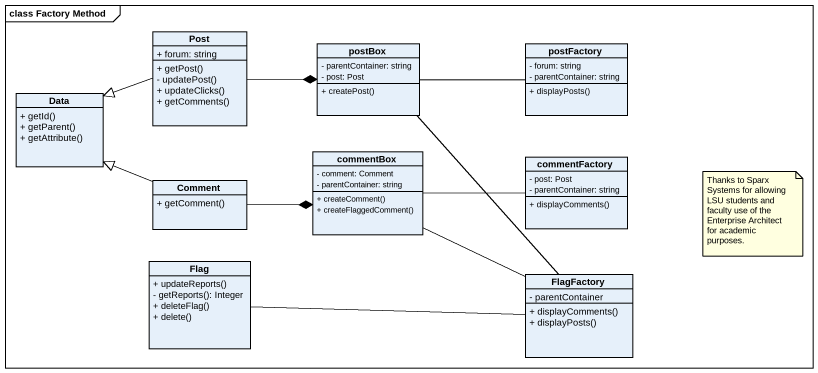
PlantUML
@startuml
mainframe class Factory Method
hide circle
hide empty members
skinparam classAttributeIconSize 0
class Post {
  + forum: string
  + getPost()
  - updatePost()
  + updateClicks()
  + getComments()
}
class postBox {
  - parentContainer: string
  - post: Post
  + createPost()
}
class postFactory {
  - forum: string
  - parentContainer: string
  + displayPosts()
}
class Data {
  + getId()
  + getParent()
  + getAttribute()
}
class commentBox {
  - comment: Comment
  - parentContainer: string
  + createComment()
  + createFlaggedComment()
}
class commentFactory {
  - post: Post
  - parentContainer: string
  + displayComments()
}
class Comment {
  + getComment()
}
class Flag {
  + updateReports()
  - getReports(): Integer
  + deleteFlag()
  + delete()
}
class FlagFactory {
  - parentContainer
  + displayComments()
  + displayPosts()
}
Post -right-* postBox
Post -left-|> Data
postBox -right- postFactory
commentBox -right- commentFactory
Comment -left-|> Data
Comment -right-* commentBox
Flag -right- FlagFactory
FlagFactory -up- postBox
FlagFactory -left- commentBox
note as N1
  Thanks to Sparx Systems for allowing LSU students and faculty use of the Enterprise Architect for academic purposes.
end note
@enduml
